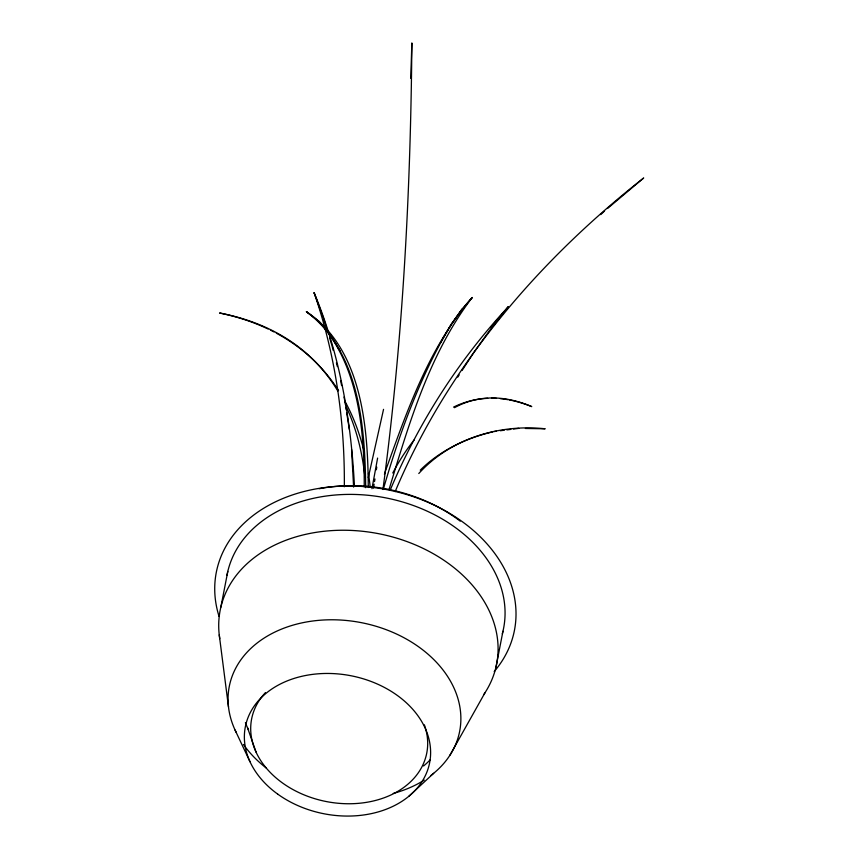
<?xml version="1.0" encoding="UTF-8"?>
<svg xmlns="http://www.w3.org/2000/svg" width="859" height="859" viewBox="0 0 859 859"><rect width="100%" height="100%" fill="white"/><g stroke="black" fill="none" stroke-linecap="round" stroke-linejoin="round"><path stroke-width="1.29" d="M368.253 487.504C368.017 427.116 361.746 348.357 306.405 311.699C359.492 351.256 365 426.73 365.698 487.676M344.276 486.795L344.352 484.143C344.599 419.256 335.289 354.123 314.093 292.683C339.573 353.618 350.998 419.471 354.391 485.174M364.227 486.956C364.452 429.822 358.794 365.827 318.914 321.395L306.405 311.699M410.752 78.394L411.869 42.95C410.677 192.169 402.742 341.538 382.931 489.501M376.36 469.787L376.747 467.135M373.461 488.062L374.105 484.175M374.535 481.577L374.964 478.989M377.606 458.072L371.947 488.707M220.827 607.27L227.796 571.428M495.976 667.132L502.944 631.279M368.307 477.572L383.543 409.346M389.009 489.63C409.152 423.036 429.521 353.672 472.171 297.536C429.178 346.703 407.316 410.13 385.573 470.668L384.424 474.361M383.479 488.696C399.983 431.712 420.545 375.308 451.2 324.262L462.013 309.133L472.171 297.536M395.151 491.638C447.453 366.922 537.949 260.964 643.702 177.974L607.538 208.479M390.233 490.006C418.655 422.789 458.384 360.211 508.249 306.846L490.468 329.298L473.62 352.748L462.078 370.476M449.976 755.147L485.024 692.698M440.42 342.913L451.372 324.348L462.013 309.133M457.75 377.133L459.189 374.911M490.8 327.526L508.249 306.846M418.784 473.513C450.288 438.67 499.143 423.906 545.164 428.781L525.364 428.469M420.255 470.141C439.926 450.696 465.664 438.208 492.432 431.948M600.72 214.621L604.521 211.024M408.852 796.272L433.666 773.293M493.678 431.594L496.319 431.25M500.271 430.735L504.233 430.23M506.874 429.887L510.837 429.382M513.478 429.038L518.761 428.362M318.936 321.352L330.361 334.677L340.465 351.449M235.087 730.096L249.99 761.708M314.093 292.683L323.167 317.433M247.499 727.691L256.046 752.097M323.618 318.678L327.182 330.135M329.555 337.77L331.531 344.137M331.928 345.415L333.206 350.397M336.417 362.863L337.383 366.6M340.572 380.473L341.635 385.562M344.008 397.03L344.534 399.575M344.803 400.852L345.425 404.739M345.833 407.338L346.241 409.936M346.66 412.535L349.345 429.403M219.249 634.876L228.494 706.968M351.578 449.44L353.618 487.074M424.367 724.835A89.207 66.809 11 0 1 325.497 801.393A89.207 66.809 11 0 1 265.452 692.601M236.161 732.34A117.35 87.886 11 0 1 285.8 627.478A117.35 87.886 11 0 1 434.901 660.678A117.35 87.886 11 0 1 430.681 775.645M424.26 780.09A117.35 87.886 11 0 1 393.25 793.426M266.397 768.118A117.35 87.886 11 0 1 243.43 744.463M219.764 638.666A140.822 105.474 11 0 1 381.804 534.341A140.822 105.474 11 0 1 483.596 694.834M226.991 575.262A140.822 105.474 11 0 1 388.73 498.478A140.822 105.474 11 0 1 502.311 633.813M219.056 616.429A151.871 113.742 11 0 1 388.225 489.931A151.871 113.742 11 0 1 494.193 671.566M319.151 488.739A141.037 105.625 11 0 1 460.231 521.155M430.209 759.785A104.036 77.922 11 0 1 423.541 765.992M248.562 729.892A104.036 77.922 11 0 1 245.406 722.655M392.767 472.998A794.543 258.999 78.1 0 1 414.135 440.023M453.563 407.102A794.543 258.999 78.1 0 1 487.719 398.329M491.466 398.243A794.543 258.999 78.1 0 1 496.502 398.383M500.314 398.662A794.543 258.999 78.1 0 1 508.023 399.703M509.323 399.94A794.543 258.999 78.1 0 1 531.753 406.608A794.543 247.822 77.8 0 0 454.454 407.681M337.823 391.006A794.543 351.127 -45.2 0 0 219.56 312.998A794.543 361.854 -45.4 0 1 268.094 328.997M346.252 406.833A794.543 351.127 -45.2 0 1 364.871 476.498M276.33 333.174A794.543 361.854 -45.4 0 1 338.564 390.555M345.318 401.969A794.543 361.854 -45.4 0 1 363.872 450.513M368.468 473.588A794.543 361.854 -45.4 0 1 370.165 486.913M270.478 330.157A794.543 361.854 -45.4 0 1 274.01 331.939M277.65 794.07A93.878 70.309 11 0 0 429.21 764.714A93.878 70.309 11 0 0 305.621 675.496A93.878 70.309 11 0 0 277.65 794.07"/></g></svg>
